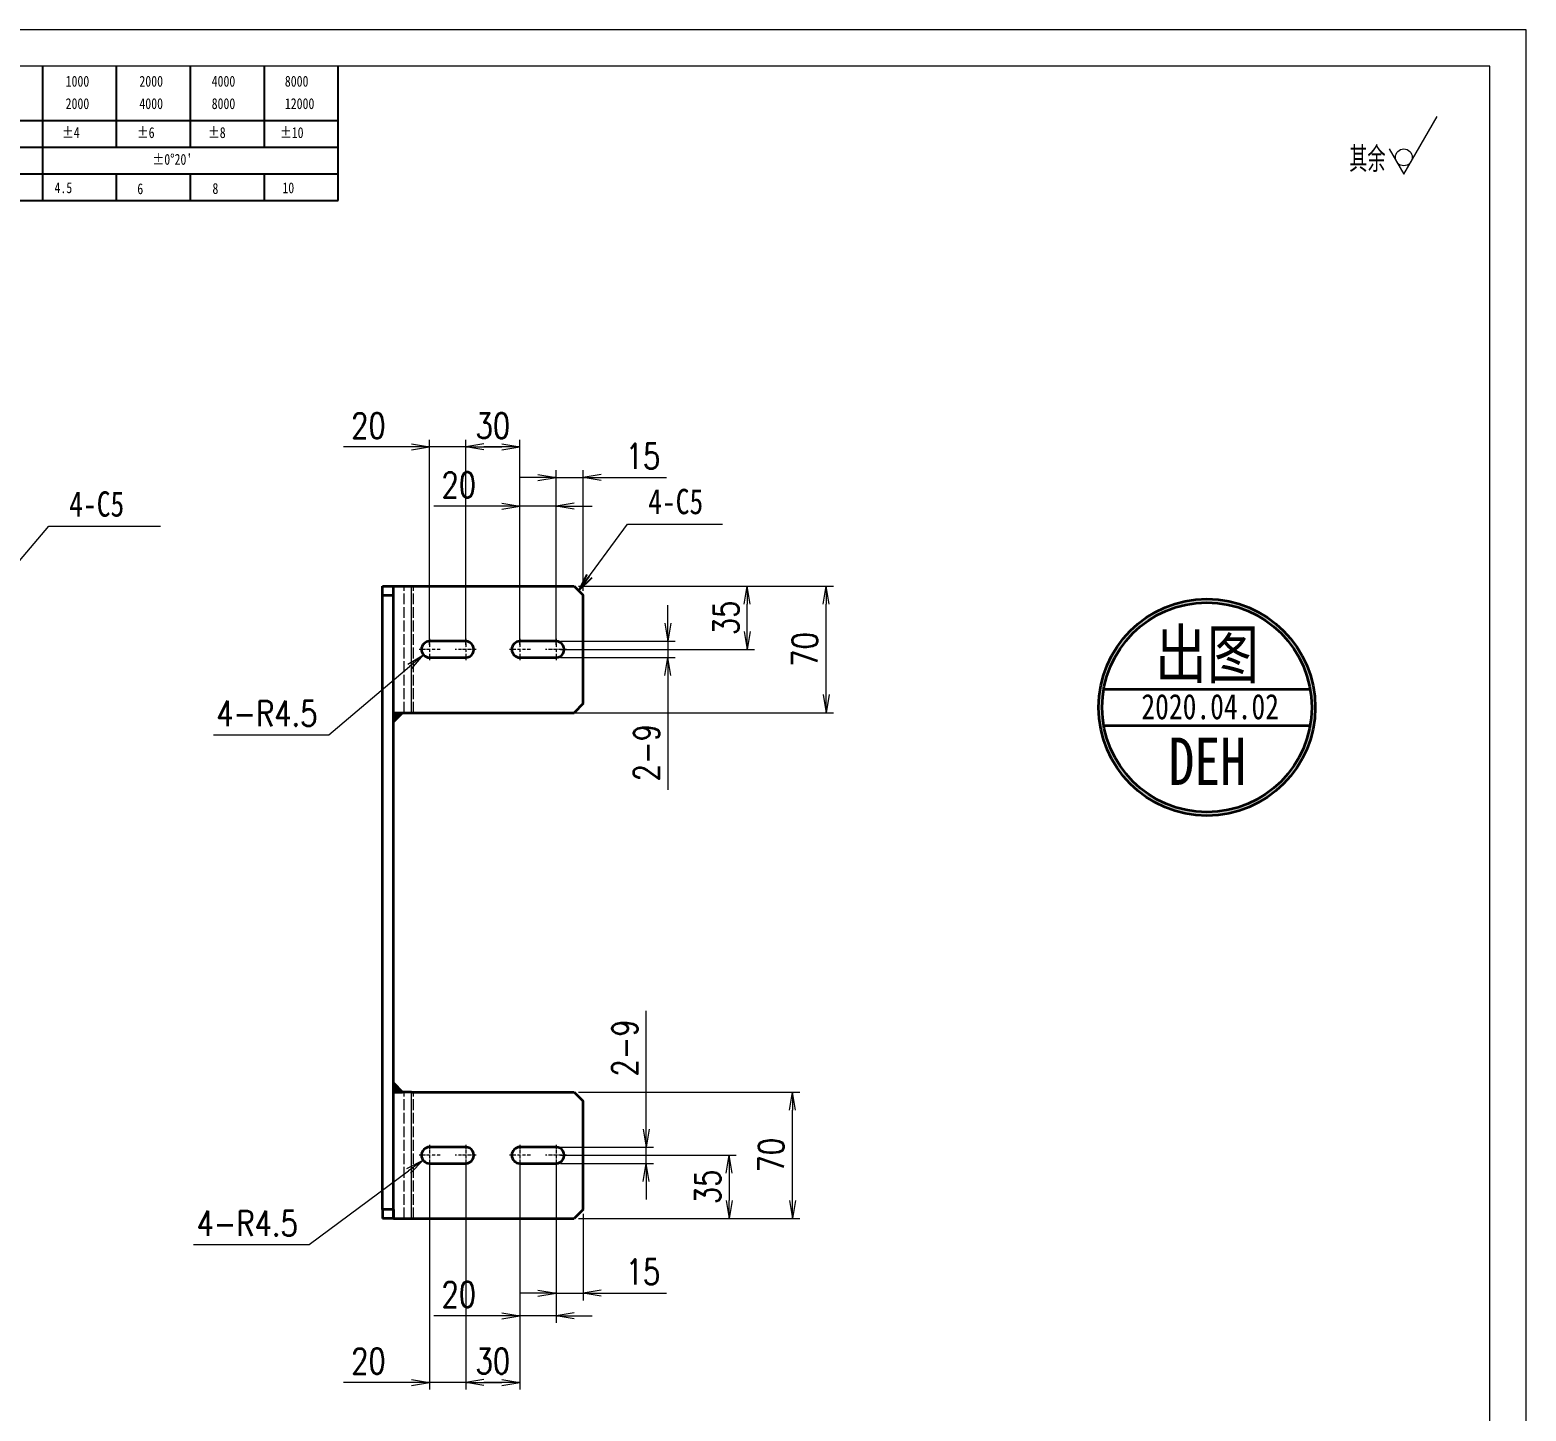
# Model space of a CAD drawing. Header units: millimetres. Extents: x 1333 to 190452, y -42879 to -5704.
# Drawn here: x 189624 to 190452, y -17337 to -16573 of the extents above; entities that cross this region are included whole.
import ezdxf
from ezdxf.enums import TextEntityAlignment as Align

# ---------------------------------------------------------------- set-up
doc = ezdxf.new("R2010")
doc.units = ezdxf.units.MM
doc.header["$LTSCALE"] = 0.5
for name, pattern in [('AM_ISO02W050x2', [3.75, 3, -0.75]), ('AM_ISO08W050x2', [9, 6, -0.75, 1.5, -0.75]), ('DASHDOT', [18.5, 12, -3, 0.5, -3]), ('DASHED', [15, 12, -3]), ('DOT2', [0.125, 0, -0.125])]:
    doc.linetypes.add(name, pattern=pattern)
for name, color, linetype, lineweight in [('中心线', 2, 'AM_ISO08W050x2', 18), ('印章专用-出图', 1, 'Continuous', 80), ('图框', 7, 'Continuous', 18), ('标注线', 3, 'Continuous', 18), ('粗实线', 7, 'Continuous', 35), ('虚线', 1, 'AM_ISO02W050x2', 18)]:
    doc.layers.add(name, color=color, linetype=linetype, lineweight=lineweight)
doc.layers.add('图\\M+19E79\\M+195B6\\M+18E9A', color=7, linetype='Continuous')
doc.layers.add('车型', color=7, linetype='Continuous')
doc.layers.add('打印-禁用', color=7, linetype='Continuous', lineweight=15, plot=False)
doc.styles.add('DIM', font='romans.shx', dxfattribs={"width": 0.8, "bigfont": 'bigfont.shx'})
doc.styles.add('国标', font='simfang.ttf', dxfattribs={"width": 0.8})
doc.styles.add('机械长仿宋', font='gbenor.shx', dxfattribs={"height": 1, "bigfont": 'gbcbig.shx'})
doc.dimstyles.new('DEH 1-4', dxfattribs={"dimscale": 4, "dimtxt": 3.5, "dimasz": 2.5, "dimexe": 1, "dimexo": 0.625, "dimgap": 1.2, "dimtad": 1, "dimdsep": 46, "dimtxsty": 'DIM', "dimblk": 'OPEN', "dimcen": 0, "dimclrd": 8, "dimclre": 8, "dimclrt": 2, "dimazin": 2, "dimtfac": 0.5, "dimtmove": 0, "dimatfit": 3, "dimldrblk": 'OPEN', "dimfxl": 0, "dimtolj": 2, "dimlwd": 18, "dimlwe": 18, "dimarcsym": 0})
doc.dimstyles.new('DEH 1-4$4', dxfattribs={"dimscale": 4, "dimtxt": 3.5, "dimasz": 2.5, "dimexe": 1, "dimexo": 0.625, "dimgap": 1.2, "dimtad": 1, "dimtoh": 1, "dimdsep": 46, "dimtxsty": 'DIM', "dimblk": 'OPEN', "dimcen": 0, "dimclrd": 8, "dimclre": 8, "dimclrt": 2, "dimazin": 2, "dimtfac": 0.5, "dimtofl": 0, "dimtmove": 0, "dimatfit": 3, "dimldrblk": 'OPEN', "dimfxl": 0, "dimtolj": 2, "dimlwd": 18, "dimlwe": 18, "dimarcsym": 0})

# ---------------------------------------------------------------- blocks, each defined once
blk = doc.blocks.new('GZDEH零件A3图框V01版')
at = {"layer": '图\\M+19E79\\M+195B6\\M+18E9A', "color": 9}
for p, q in [((3072.2, -1561.98), (3072.2, -1554.46)), ((3082.42, -1561.98), (3082.42, -1554.46)), ((3092.64, -1561.98), (3092.64, -1554.46)), ((3102.86, -1561.98), (3102.86, -1554.46)), ((3113.09, -1573.08), (3113.09, -1554.46)), ((2996.09, -1561.98), (3113.09, -1561.98)), ((3072.2, -1573.08), (3072.2, -1561.98)), ((3082.42, -1565.68), (3082.42, -1561.98)), ((3092.64, -1565.68), (3092.64, -1561.98)), ((3102.86, -1565.68), (3102.86, -1561.98)), ((2996.09, -1565.68), (3113.09, -1565.68)), ((2996.09, -1569.38), (3113.09, -1569.38)), ((3082.42, -1573.08), (3082.42, -1569.48)), ((3092.64, -1573.08), (3092.64, -1569.38)), ((3102.86, -1573.08), (3102.86, -1569.38)), ((2990.09, -1573.08), (3113.09, -1573.08))]:
    blk.add_line(p, q, dxfattribs=at)
at = {"layer": '图框', "linetype": 'Continuous'}
for p, q in [((3272.49, -1554.46), (2882.49, -1554.46)), ((3272.49, -1832.96), (3272.49, -1554.46))]:
    blk.add_line(p, q, dxfattribs=at)
at = {"layer": '打印-禁用', "linetype": 'Continuous'}
for p, q in [((3277.49, -1549.46), (2857.49, -1549.46)), ((3277.49, -1846.46), (3277.49, -1549.46))]:
    blk.add_line(p, q, dxfattribs=at)
at = {"layer": '图\\M+19E79\\M+195B6\\M+18E9A', "color": 9, "style": '国标', "width": 0.8}
for s, p in [('1000', (3075.36, -1557.31)), ('2000', (3085.57, -1557.31)), ('4000', (3095.57, -1557.31)), ('8000', (3105.7, -1557.31)), ('2000', (3075.36, -1560.41)), ('4000', (3085.57, -1560.41)), ('8000', (3095.57, -1560.41)), ('12000', (3105.7, -1560.41)), ('±4', (3074.85, -1564.42)), ('±6', (3085.22, -1564.42)), ('±8', (3095.06, -1564.42)), ('±10', (3105.02, -1564.42)), ("±0%%D20'", (3087.38, -1568.12)), ('4.5', (3073.82, -1572.05)), ('6', (3085.28, -1572.19)), ('8', (3095.68, -1572.15)), ('10', (3105.36, -1572.06))]:
    blk.add_text(s, height=1.5, dxfattribs=at).set_placement(p)
blk = doc.blocks.new('DEH A3')
at = {"layer": '图框'}
blk.add_blockref('GZDEH零件A3图框V01版', (-2857.49, 1846.46), dxfattribs=at)
blk = doc.blocks.new('FINISHER_NON')
at = {"layer": '标注线'}
for p, q in [((0, 0), (4.62, 8)), ((-2.02, 3.5), (0, 0))]:
    blk.add_line(p, q, dxfattribs=at)
blk.add_circle((0, 2.33), 1.17, dxfattribs=at)
blk = doc.blocks.new('其余不去材料')
at = {"layer": '标注线'}
blk.add_blockref('FINISHER_NON', (0, 0), dxfattribs=at)
at = {"layer": '标注线', "color": 7, "linetype": 'DOT2', "style": '机械长仿宋'}
blk.add_text('其余', height=3.5, dxfattribs=at).set_placement((-7.56, 0.3))
blk = doc.blocks.new('WELDING_5')
at = {"layer": '粗实线'}
blk.add_hatch(color=256, dxfattribs=at).paths.add_polyline_path([(0, 5), (0, 0), (5, 0)])
for q in [(0, 5), (5, 0)]:
    blk.add_line((0, 0), q, dxfattribs=at)
blk.add_lwpolyline([(0, 5), (5, 0)], dxfattribs=at)
blk = doc.blocks.new('_Open')
at = {"color": 0, "linetype": 'ByBlock', "lineweight": -2}
for p, q in [((-1, 0.167), (0, 0)), ((-1, -0.167), (0, 0)), ((0, 0), (-1, 0))]:
    blk.add_line(p, q, dxfattribs=at)
blk = doc.blocks.new('*D215')
at = {"layer": 'Defpoints', "color": 0, "transparency": 16777216}
for p in [(189924.87, -17160.81), (190045.81, -17160.81), (189924.87, -17230.81)]:
    blk.add_point(p, dxfattribs=at)
at = {"layer": '标注线', "color": 8, "lineweight": 18, "transparency": 16777216}
for p, q in [((189927.37, -17160.81), (190049.81, -17160.81)), ((190045.81, -17220.81), (190045.81, -17170.81)), ((189927.37, -17230.81), (190049.81, -17230.81))]:
    blk.add_line(p, q, dxfattribs=at)
at = {"layer": '标注线', "color": 8, "lineweight": 18, "transparency": 16777216, "xscale": 10, "yscale": 10, "zscale": 10}
for p, rotation in [((190045.81, -17160.81), 90), ((190045.81, -17230.81), 270)]:
    blk.add_blockref('_Open', p, dxfattribs=dict(at, rotation=rotation))
at = {"layer": '标注线', "color": 2, "transparency": 16777216, "insert": (190034.01, -17195.81), "char_height": 14, "attachment_point": 5, "rotation": 90, "style": 'DIM'}
blk.add_mtext('\\A2;70', dxfattribs=at)
blk = doc.blocks.new('*D222')
at = {"layer": 'Defpoints', "color": 0, "transparency": 16777216}
for p in [(189924.87, -16880.81), (190064.46, -16880.81), (189921.21, -16950.81)]:
    blk.add_point(p, dxfattribs=at)
at = {"layer": '标注线', "color": 8, "lineweight": 18, "transparency": 16777216}
for p, q in [((189927.37, -16880.81), (190068.46, -16880.81)), ((190064.46, -16940.81), (190064.46, -16890.81)), ((189923.71, -16950.81), (190068.46, -16950.81))]:
    blk.add_line(p, q, dxfattribs=at)
at = {"layer": '标注线', "color": 8, "lineweight": 18, "transparency": 16777216, "xscale": 10, "yscale": 10, "zscale": 10}
for p, rotation in [((190064.46, -16880.81), 90), ((190064.46, -16950.81), 270)]:
    blk.add_blockref('_Open', p, dxfattribs=dict(at, rotation=rotation))
at = {"layer": '标注线', "color": 2, "transparency": 16777216, "insert": (190052.66, -16915.81), "char_height": 14, "attachment_point": 5, "rotation": 90, "style": 'DIM'}
blk.add_mtext('\\A2;70', dxfattribs=at)
blk = doc.blocks.new('*D223')
at = {"layer": 'Defpoints', "color": 0, "transparency": 16777216}
for p in [(189924.87, -16880.81), (190020.74, -16880.81), (189914.87, -16915.81)]:
    blk.add_point(p, dxfattribs=at)
at = {"layer": '标注线', "color": 8, "lineweight": 18, "transparency": 16777216}
for p, q in [((189927.37, -16880.81), (190024.74, -16880.81)), ((190020.74, -16905.81), (190020.74, -16890.81)), ((189917.37, -16915.81), (190024.74, -16915.81))]:
    blk.add_line(p, q, dxfattribs=at)
at = {"layer": '标注线', "color": 8, "lineweight": 18, "transparency": 16777216, "xscale": 10, "yscale": 10, "zscale": 10}
for p, rotation in [((190020.74, -16880.81), 90), ((190020.74, -16915.81), 270)]:
    blk.add_blockref('_Open', p, dxfattribs=dict(at, rotation=rotation))
at = {"layer": '标注线', "color": 2, "transparency": 16777216, "insert": (190008.94, -16898.31), "char_height": 14, "attachment_point": 5, "rotation": 90, "style": 'DIM'}
blk.add_mtext('\\A2;35', dxfattribs=at)
blk = doc.blocks.new('*D224')
at = {"layer": 'Defpoints', "color": 0, "transparency": 16777216}
for p in [(189914.87, -17195.81), (189924.87, -17230.81), (190010.67, -17230.81)]:
    blk.add_point(p, dxfattribs=at)
at = {"layer": '标注线', "color": 8, "lineweight": 18, "transparency": 16777216}
for p, q in [((189917.37, -17195.81), (190014.67, -17195.81)), ((190010.67, -17205.81), (190010.67, -17220.81)), ((189927.37, -17230.81), (190014.67, -17230.81))]:
    blk.add_line(p, q, dxfattribs=at)
at = {"layer": '标注线', "color": 8, "lineweight": 18, "transparency": 16777216, "xscale": 10, "yscale": 10, "zscale": 10}
for p, rotation in [((190010.67, -17195.81), 90), ((190010.67, -17230.81), 270)]:
    blk.add_blockref('_Open', p, dxfattribs=dict(at, rotation=rotation))
at = {"layer": '标注线', "color": 2, "transparency": 16777216, "insert": (189998.87, -17213.31), "char_height": 14, "attachment_point": 5, "rotation": 90, "style": 'DIM'}
blk.add_mtext('\\A2;35', dxfattribs=at)
blk = doc.blocks.new('*D225')
at = {"layer": 'Defpoints', "color": 0, "transparency": 16777216}
for p in [(189914.87, -17195.81), (189929.87, -17225.81), (189929.87, -17272.14)]:
    blk.add_point(p, dxfattribs=at)
at = {"layer": '标注线', "color": 8, "lineweight": 18, "transparency": 16777216}
for p, q in [((189914.87, -17198.31), (189914.87, -17276.14)), ((189929.87, -17228.31), (189929.87, -17276.14)), ((189904.87, -17272.14), (189894.87, -17272.14)), ((189914.87, -17272.14), (189929.87, -17272.14)), ((189939.87, -17272.14), (189976, -17272.14))]:
    blk.add_line(p, q, dxfattribs=at)
at = {"layer": '标注线', "color": 8, "lineweight": 18, "transparency": 16777216, "xscale": 10, "yscale": 10, "zscale": 10}
blk.add_blockref('_Open', (189914.87, -17272.14), dxfattribs=at)
at = {"layer": '标注线', "color": 8, "lineweight": 18, "transparency": 16777216, "xscale": 10, "yscale": 10, "zscale": 10, "rotation": 180}
blk.add_blockref('_Open', (189929.87, -17272.14), dxfattribs=at)
at = {"layer": '标注线', "color": 2, "transparency": 16777216, "insert": (189962.94, -17260.34), "char_height": 14, "attachment_point": 5, "style": 'DIM'}
blk.add_mtext('\\A2;15', dxfattribs=at)
blk = doc.blocks.new('*D226')
at = {"layer": 'Defpoints', "color": 0, "transparency": 16777216}
for p in [(189894.87, -17195.81), (189914.87, -17195.81), (189894.87, -17284.66)]:
    blk.add_point(p, dxfattribs=at)
at = {"layer": '标注线', "color": 8, "lineweight": 18, "transparency": 16777216}
for p, q in [((189894.87, -17198.31), (189894.87, -17288.66)), ((189914.87, -17198.31), (189914.87, -17288.66)), ((189884.87, -17284.66), (189847.14, -17284.66)), ((189914.87, -17284.66), (189894.87, -17284.66)), ((189924.87, -17284.66), (189934.87, -17284.66))]:
    blk.add_line(p, q, dxfattribs=at)
at = {"layer": '标注线', "color": 8, "lineweight": 18, "transparency": 16777216, "xscale": 10, "yscale": 10, "zscale": 10}
blk.add_blockref('_Open', (189894.87, -17284.66), dxfattribs=at)
at = {"layer": '标注线', "color": 8, "lineweight": 18, "transparency": 16777216, "xscale": 10, "yscale": 10, "zscale": 10, "rotation": 180}
blk.add_blockref('_Open', (189914.87, -17284.66), dxfattribs=at)
at = {"layer": '标注线', "color": 2, "transparency": 16777216, "insert": (189861, -17272.86), "char_height": 14, "attachment_point": 5, "style": 'DIM'}
blk.add_mtext('\\A2;20', dxfattribs=at)
blk = doc.blocks.new('*D227')
at = {"layer": 'Defpoints', "color": 0, "transparency": 16777216}
for p in [(189864.87, -17195.81), (189894.87, -17195.81), (189864.87, -17321.55)]:
    blk.add_point(p, dxfattribs=at)
at = {"layer": '标注线', "color": 8, "lineweight": 18, "transparency": 16777216}
for p, q in [((189864.87, -17198.31), (189864.87, -17325.55)), ((189894.87, -17198.31), (189894.87, -17325.55)), ((189884.87, -17321.55), (189874.87, -17321.55))]:
    blk.add_line(p, q, dxfattribs=at)
at = {"layer": '标注线', "color": 8, "lineweight": 18, "transparency": 16777216, "xscale": 10, "yscale": 10, "zscale": 10, "rotation": 180}
blk.add_blockref('_Open', (189864.87, -17321.55), dxfattribs=at)
at = {"layer": '标注线', "color": 8, "lineweight": 18, "transparency": 16777216, "xscale": 10, "yscale": 10, "zscale": 10}
blk.add_blockref('_Open', (189894.87, -17321.55), dxfattribs=at)
at = {"layer": '标注线', "color": 2, "transparency": 16777216, "insert": (189879.87, -17309.75), "char_height": 14, "attachment_point": 5, "style": 'DIM'}
blk.add_mtext('\\A2;30', dxfattribs=at)
blk = doc.blocks.new('*D228')
at = {"layer": 'Defpoints', "color": 0, "transparency": 16777216}
for p in [(189844.87, -17195.81), (189864.87, -17195.81), (189844.87, -17321.55)]:
    blk.add_point(p, dxfattribs=at)
at = {"layer": '标注线', "color": 8, "lineweight": 18, "transparency": 16777216}
for p, q in [((189844.87, -17198.31), (189844.87, -17325.55)), ((189864.87, -17198.31), (189864.87, -17325.55)), ((189834.87, -17321.55), (189797.14, -17321.55)), ((189864.87, -17321.55), (189844.87, -17321.55)), ((189874.87, -17321.55), (189884.87, -17321.55))]:
    blk.add_line(p, q, dxfattribs=at)
at = {"layer": '标注线', "color": 8, "lineweight": 18, "transparency": 16777216, "xscale": 10, "yscale": 10, "zscale": 10}
blk.add_blockref('_Open', (189844.87, -17321.55), dxfattribs=at)
at = {"layer": '标注线', "color": 8, "lineweight": 18, "transparency": 16777216, "xscale": 10, "yscale": 10, "zscale": 10, "rotation": 180}
blk.add_blockref('_Open', (189864.87, -17321.55), dxfattribs=at)
at = {"layer": '标注线', "color": 2, "transparency": 16777216, "insert": (189811, -17309.75), "char_height": 14, "attachment_point": 5, "style": 'DIM'}
blk.add_mtext('\\A2;20', dxfattribs=at)
blk = doc.blocks.new('*D229')
at = {"layer": 'Defpoints', "color": 0, "transparency": 16777216}
for p in [(189914.87, -17191.31), (189964.77, -17191.31), (189914.87, -17200.31)]:
    blk.add_point(p, dxfattribs=at)
at = {"layer": '标注线', "color": 8, "lineweight": 18, "transparency": 16777216}
for p, q in [((189964.77, -17181.31), (189964.77, -17115.88)), ((189917.37, -17191.31), (189968.77, -17191.31)), ((189964.77, -17200.31), (189964.77, -17191.31)), ((189917.37, -17200.31), (189968.77, -17200.31)), ((189964.77, -17210.31), (189964.77, -17220.31))]:
    blk.add_line(p, q, dxfattribs=at)
at = {"layer": '标注线', "color": 8, "lineweight": 18, "transparency": 16777216, "xscale": 10, "yscale": 10, "zscale": 10}
for p, rotation in [((189964.77, -17191.31), 270), ((189964.77, -17200.31), 90)]:
    blk.add_blockref('_Open', p, dxfattribs=dict(at, rotation=rotation))
at = {"layer": '标注线', "color": 2, "transparency": 16777216, "insert": (189952.97, -17136.41), "char_height": 14, "attachment_point": 5, "rotation": 90, "style": 'DIM'}
blk.add_mtext('\\A2;{\\Fromans,bigfont|c134;2-}9', dxfattribs=at)
blk = doc.blocks.new('*D230')
at = {"layer": 'Defpoints', "color": 0, "transparency": 16777216}
for p in [(189841.26, -17198.5), (189844.87, -17195.81)]:
    blk.add_point(p, dxfattribs=at)
at = {"layer": '标注线', "color": 8, "lineweight": 18, "transparency": 16777216}
for p, q in [((189778.24, -17245.29), (189833.23, -17204.46)), ((189714.24, -17245.29), (189778.24, -17245.29))]:
    blk.add_line(p, q, dxfattribs=at)
at = {"layer": '标注线', "color": 8, "lineweight": 18, "transparency": 16777216, "xscale": 10, "yscale": 10, "zscale": 10, "rotation": 36.59307855895845}
blk.add_blockref('_Open', (189841.26, -17198.5), dxfattribs=at)
at = {"layer": '标注线', "color": 2, "transparency": 16777216, "insert": (189743.84, -17233.49), "char_height": 14, "attachment_point": 5, "style": 'DIM'}
blk.add_mtext('\\A2;{\\Fromans,bigfont|c134;4-}R4.5', dxfattribs=at)
blk = doc.blocks.new('*D231')
at = {"layer": 'Defpoints', "color": 0, "transparency": 16777216}
for p in [(189914.87, -16911.31), (189914.87, -16920.31), (189976.81, -16920.31)]:
    blk.add_point(p, dxfattribs=at)
at = {"layer": '标注线', "color": 8, "lineweight": 18, "transparency": 16777216}
for p, q in [((189976.81, -16901.31), (189976.81, -16891.31)), ((189917.37, -16911.31), (189980.81, -16911.31)), ((189976.81, -16911.31), (189976.81, -16920.31)), ((189917.37, -16920.31), (189980.81, -16920.31)), ((189976.81, -16930.31), (189976.81, -16993.48))]:
    blk.add_line(p, q, dxfattribs=at)
at = {"layer": '标注线', "color": 8, "lineweight": 18, "transparency": 16777216, "xscale": 10, "yscale": 10, "zscale": 10}
for p, rotation in [((189976.81, -16911.31), 270), ((189976.81, -16920.31), 90)]:
    blk.add_blockref('_Open', p, dxfattribs=dict(at, rotation=rotation))
at = {"layer": '标注线', "color": 2, "transparency": 16777216, "insert": (189965.01, -16972.95), "char_height": 14, "attachment_point": 5, "rotation": 90, "style": 'DIM'}
blk.add_mtext('\\A2;{\\Fromans,bigfont|c134;2-}9', dxfattribs=at)
blk = doc.blocks.new('*D232')
at = {"layer": 'Defpoints', "color": 0, "transparency": 16777216}
for p in [(189929.87, -16820.64), (189929.87, -16885.81), (189914.87, -16915.81)]:
    blk.add_point(p, dxfattribs=at)
at = {"layer": '标注线', "color": 8, "lineweight": 18, "transparency": 16777216}
for p, q in [((189904.87, -16820.64), (189894.87, -16820.64)), ((189914.87, -16913.31), (189914.87, -16816.64)), ((189914.87, -16820.64), (189929.87, -16820.64)), ((189929.87, -16883.31), (189929.87, -16816.64)), ((189939.87, -16820.64), (189976, -16820.64))]:
    blk.add_line(p, q, dxfattribs=at)
at = {"layer": '标注线', "color": 8, "lineweight": 18, "transparency": 16777216, "xscale": 10, "yscale": 10, "zscale": 10}
blk.add_blockref('_Open', (189914.87, -16820.64), dxfattribs=at)
at = {"layer": '标注线', "color": 8, "lineweight": 18, "transparency": 16777216, "xscale": 10, "yscale": 10, "zscale": 10, "rotation": 180}
blk.add_blockref('_Open', (189929.87, -16820.64), dxfattribs=at)
at = {"layer": '标注线', "color": 2, "transparency": 16777216, "insert": (189962.94, -16808.84), "char_height": 14, "attachment_point": 5, "style": 'DIM'}
blk.add_mtext('\\A2;15', dxfattribs=at)
blk = doc.blocks.new('*D233')
at = {"layer": 'Defpoints', "color": 0, "transparency": 16777216}
for p in [(189894.87, -16836.49), (189894.87, -16915.81), (189914.87, -16915.81)]:
    blk.add_point(p, dxfattribs=at)
at = {"layer": '标注线', "color": 8, "lineweight": 18, "transparency": 16777216}
for p, q in [((189884.87, -16836.49), (189847.14, -16836.49)), ((189894.87, -16913.31), (189894.87, -16832.49)), ((189914.87, -16836.49), (189894.87, -16836.49)), ((189914.87, -16913.31), (189914.87, -16832.49)), ((189924.87, -16836.49), (189934.87, -16836.49))]:
    blk.add_line(p, q, dxfattribs=at)
at = {"layer": '标注线', "color": 8, "lineweight": 18, "transparency": 16777216, "xscale": 10, "yscale": 10, "zscale": 10}
blk.add_blockref('_Open', (189894.87, -16836.49), dxfattribs=at)
at = {"layer": '标注线', "color": 8, "lineweight": 18, "transparency": 16777216, "xscale": 10, "yscale": 10, "zscale": 10, "rotation": 180}
blk.add_blockref('_Open', (189914.87, -16836.49), dxfattribs=at)
at = {"layer": '标注线', "color": 2, "transparency": 16777216, "insert": (189861, -16824.69), "char_height": 14, "attachment_point": 5, "style": 'DIM'}
blk.add_mtext('\\A2;20', dxfattribs=at)
blk = doc.blocks.new('*D234')
at = {"layer": 'Defpoints', "color": 0, "transparency": 16777216}
for p in [(189864.87, -16803.72), (189864.87, -16915.81), (189894.87, -16915.81)]:
    blk.add_point(p, dxfattribs=at)
at = {"layer": '标注线', "color": 8, "lineweight": 18, "transparency": 16777216}
for p, q in [((189864.87, -16913.31), (189864.87, -16799.72)), ((189884.87, -16803.72), (189874.87, -16803.72)), ((189894.87, -16913.31), (189894.87, -16799.72))]:
    blk.add_line(p, q, dxfattribs=at)
at = {"layer": '标注线', "color": 8, "lineweight": 18, "transparency": 16777216, "xscale": 10, "yscale": 10, "zscale": 10, "rotation": 180}
blk.add_blockref('_Open', (189864.87, -16803.72), dxfattribs=at)
at = {"layer": '标注线', "color": 8, "lineweight": 18, "transparency": 16777216, "xscale": 10, "yscale": 10, "zscale": 10}
blk.add_blockref('_Open', (189894.87, -16803.72), dxfattribs=at)
at = {"layer": '标注线', "color": 2, "transparency": 16777216, "insert": (189879.87, -16791.92), "char_height": 14, "attachment_point": 5, "style": 'DIM'}
blk.add_mtext('\\A2;30', dxfattribs=at)
blk = doc.blocks.new('*D235')
at = {"layer": 'Defpoints', "color": 0, "transparency": 16777216}
for p in [(189844.87, -16803.72), (189844.87, -16915.81), (189864.87, -16915.81)]:
    blk.add_point(p, dxfattribs=at)
at = {"layer": '标注线', "color": 8, "lineweight": 18, "transparency": 16777216}
for p, q in [((189834.87, -16803.72), (189797.14, -16803.72)), ((189844.87, -16913.31), (189844.87, -16799.72)), ((189864.87, -16803.72), (189844.87, -16803.72)), ((189864.87, -16913.31), (189864.87, -16799.72)), ((189874.87, -16803.72), (189884.87, -16803.72))]:
    blk.add_line(p, q, dxfattribs=at)
at = {"layer": '标注线', "color": 8, "lineweight": 18, "transparency": 16777216, "xscale": 10, "yscale": 10, "zscale": 10}
blk.add_blockref('_Open', (189844.87, -16803.72), dxfattribs=at)
at = {"layer": '标注线', "color": 8, "lineweight": 18, "transparency": 16777216, "xscale": 10, "yscale": 10, "zscale": 10, "rotation": 180}
blk.add_blockref('_Open', (189864.87, -16803.72), dxfattribs=at)
at = {"layer": '标注线', "color": 2, "transparency": 16777216, "insert": (189811, -16791.92), "char_height": 14, "attachment_point": 5, "style": 'DIM'}
blk.add_mtext('\\A2;20', dxfattribs=at)
blk = doc.blocks.new('*D236')
at = {"layer": 'Defpoints', "color": 0, "transparency": 16777216}
for p in [(189841.44, -16918.72), (189844.87, -16915.81)]:
    blk.add_point(p, dxfattribs=at)
at = {"layer": '标注线', "color": 8, "lineweight": 18, "transparency": 16777216}
for p, q in [((189789.13, -16963.07), (189833.81, -16925.19)), ((189725.13, -16963.07), (189789.13, -16963.07))]:
    blk.add_line(p, q, dxfattribs=at)
at = {"layer": '标注线', "color": 8, "lineweight": 18, "transparency": 16777216, "xscale": 10, "yscale": 10, "zscale": 10, "rotation": 40.29471815246752}
blk.add_blockref('_Open', (189841.44, -16918.72), dxfattribs=at)
at = {"layer": '标注线', "color": 2, "transparency": 16777216, "insert": (189754.73, -16951.27), "char_height": 14, "attachment_point": 5, "style": 'DIM'}
blk.add_mtext('\\A2;{\\Fromans,bigfont|c134;4-}R4.5', dxfattribs=at)
blk = doc.blocks.new('出图章')
at = {"layer": '印章专用-出图'}
h = blk.add_hatch(color=256, dxfattribs=at)
h.paths.add_polyline_path([(-15, 0, 1), (15, 0, 1)])
h.paths.add_polyline_path([(14.5, 0, -1), (-14.5, 0, -1)], flags=16)
h.paths.add_polyline_path([(-7.31, -12.35), (7.41, -12.35), (7.41, -2.73), (-7.31, -2.73)], flags=8)
at = {"layer": '印章专用-出图', "lineweight": 35}
for p, q in [((-14.28, 2.5), (14.28, 2.5)), ((-14.28, -2.5), (14.28, -2.5))]:
    blk.add_line(p, q, dxfattribs=at)
for radius in [15, 14.5]:
    blk.add_circle((0, 0), radius, dxfattribs=at)
at = {"layer": '印章专用-出图', "color": 4, "style": '国标', "width": 0.8}
blk.add_text('DEH', height=6.562, dxfattribs=at).set_placement((0.05, -10.74), align=Align.CENTER)
at = {"layer": '印章专用-出图', "color": 3, "style": '国标', "width": 0.8}
blk.add_attdef('出图', text='', height=6.6, dxfattribs=at).set_placement((0, 7.35), align=Align.MIDDLE_CENTER)
at = {"layer": '印章专用-出图', "color": 2, "style": '国标', "width": 0.8}
blk.add_attdef('XXXX.XX.XX', text='', height=3.5, dxfattribs=at).set_placement((0.45, 0.1), align=Align.MIDDLE_CENTER)
blk = doc.blocks.new('YZ-CT')
at = {"layer": '印章专用-出图'}
blk.add_blockref('出图章', (0.63, 0), dxfattribs=at).add_auto_attribs({'出图': '出图', 'XXXX.XX.XX': '2020.04.02'})

msp = doc.modelspace()

# ---------------------------------------------------------------- linework, layer by layer
at = {"color": 7, "lineweight": 35, "ltscale": 0.15}
for p, q in [((189818.869, -16880.813), (189824.869, -16880.813)), ((189818.869, -16885.813), (189824.869, -16885.813)), ((189824.869, -17225.813), (189818.869, -17225.813)), ((189824.869, -17230.813), (189818.869, -17230.813))]:
    msp.add_line(p, q, dxfattribs=at)
at = {"color": 7, "lineweight": 35, "ltscale": 0.125}
for p, q in [((189818.869, -16885.813), (189818.869, -16880.813)), ((189824.869, -16885.813), (189824.869, -16880.813)), ((189818.869, -17225.813), (189818.869, -17230.813)), ((189824.869, -17225.813), (189824.869, -17230.813))]:
    msp.add_line(p, q, dxfattribs=at)
at = {"color": 7, "lineweight": 35}
for p, q in [((189818.869, -17225.813), (189818.869, -16885.813)), ((189824.869, -16950.813), (189824.869, -16880.813)), ((189824.869, -17225.813), (189824.869, -16885.813)), ((189834.869, -16880.813), (189924.869, -16880.813)), ((189929.869, -16945.813), (189929.869, -16885.813)), ((189864.869, -16911.313), (189844.869, -16911.313)), ((189914.869, -16911.313), (189894.869, -16911.313)), ((189844.869, -16920.313), (189864.869, -16920.313)), ((189894.869, -16920.313), (189914.869, -16920.313)), ((189834.869, -16950.813), (189924.869, -16950.813)), ((189824.869, -17230.813), (189824.869, -17160.813)), ((189834.869, -17160.813), (189924.869, -17160.813)), ((189929.869, -17225.813), (189929.869, -17165.813)), ((189864.869, -17191.313), (189844.869, -17191.313)), ((189914.869, -17191.313), (189894.869, -17191.313)), ((189844.869, -17200.313), (189864.869, -17200.313)), ((189894.869, -17200.313), (189914.869, -17200.313)), ((189834.869, -17230.813), (189924.869, -17230.813))]:
    msp.add_line(p, q, dxfattribs=at)
at = {"color": 7, "lineweight": 35, "ltscale": 0.25}
for p, q in [((189824.869, -16880.813), (189834.869, -16880.813)), ((189824.869, -16950.813), (189834.869, -16950.813)), ((189834.869, -17160.813), (189824.869, -17160.813)), ((189824.869, -17230.813), (189834.869, -17230.813))]:
    msp.add_line(p, q, dxfattribs=at)
at = {"color": 7, "lineweight": 13}
for p, q in [((189834.869, -16950.813), (189834.869, -16880.813)), ((189834.869, -17230.813), (189834.869, -17160.813))]:
    msp.add_line(p, q, dxfattribs=at)
at = {"color": 7, "lineweight": 35, "ltscale": 0.176777}
for p, q in [((189924.869, -16880.813), (189929.869, -16885.813)), ((189929.869, -16945.813), (189924.869, -16950.813)), ((189924.869, -17160.813), (189929.869, -17165.813)), ((189929.869, -17225.813), (189924.869, -17230.813))]:
    msp.add_line(p, q, dxfattribs=at)
at = {"color": 7, "lineweight": 35}
for centre, start, end in [((189844.869, -16915.813), 90.000003, 269.999997), ((189864.869, -16915.813), 269.999997, 90.000003), ((189894.869, -16915.813), 90.000003, 269.999997), ((189914.869, -16915.813), 269.999997, 90.000003), ((189844.869, -17195.813), 90.000003, 269.999997), ((189864.869, -17195.813), 269.999997, 90.000003), ((189894.869, -17195.813), 90.000003, 269.999997), ((189914.869, -17195.813), 269.999997, 90.000003)]:
    msp.add_arc(centre, 4.5, start, end, dxfattribs=at)
at = {"layer": '中心线', "linetype": 'DASHDOT', "lineweight": 13, "ltscale": 0.292499}
for p, q in [((189844.869, -16909.963), (189844.869, -16921.663)), ((189864.869, -16909.963), (189864.869, -16921.663)), ((189894.869, -16909.963), (189894.869, -16921.663)), ((189914.869, -16909.963), (189914.869, -16921.663))]:
    msp.add_line(p, q, dxfattribs=at)
at = {"layer": '中心线', "linetype": 'DASHDOT', "lineweight": 13, "ltscale": 0.29248}
for p, q in [((189850.718, -16915.813), (189839.019, -16915.813)), ((189870.718, -16915.813), (189859.019, -16915.813)), ((189900.718, -16915.813), (189889.019, -16915.813)), ((189920.718, -16915.813), (189909.019, -16915.813)), ((189850.718, -17195.813), (189839.019, -17195.813)), ((189870.718, -17195.813), (189859.019, -17195.813)), ((189900.718, -17195.813), (189889.019, -17195.813)), ((189920.718, -17195.813), (189909.019, -17195.813))]:
    msp.add_line(p, q, dxfattribs=at)
at = {"layer": '中心线', "linetype": 'DASHDOT', "lineweight": 13, "ltscale": 0.2925}
for p, q in [((189844.869, -17189.963), (189844.869, -17201.663)), ((189864.869, -17189.963), (189864.869, -17201.663)), ((189894.869, -17189.963), (189894.869, -17201.663)), ((189914.869, -17189.963), (189914.869, -17201.663))]:
    msp.add_line(p, q, dxfattribs=at)
at = {"layer": '虚线', "linetype": 'DASHED', "lineweight": 13, "ltscale": 0.15}
for p, q in [((189824.869, -16885.813), (189818.869, -16885.813)), ((189818.869, -17225.813), (189824.869, -17225.813))]:
    msp.add_line(p, q, dxfattribs=at)
at = {"layer": '虚线', "linetype": 'DASHED', "lineweight": 13}
for p, q in [((189830.869, -16950.813), (189830.869, -16880.813)), ((189835.869, -16950.813), (189835.869, -16880.813)), ((189830.869, -17230.813), (189830.869, -17160.813)), ((189835.869, -17230.813), (189835.869, -17160.813))]:
    msp.add_line(p, q, dxfattribs=at)

# ---------------------------------------------------------------- block references
at = {"layer": '印章专用-出图', "xscale": 4, "yscale": 4, "zscale": 4}
msp.add_blockref('YZ-CT', (190272.676, -16947.853), dxfattribs=at)
at = {"layer": '图框', "xscale": 4, "yscale": 4, "zscale": 4}
msp.add_blockref('DEH A3', (188771.887, -17760.849), dxfattribs=at)
at = {"layer": '标注线', "xscale": 4, "yscale": 4, "zscale": 4}
msp.add_blockref('其余不去材料', (190384.212, -16652.706), dxfattribs=at)
at = {"layer": '标注线', "rotation": 270}
msp.add_blockref('WELDING_5', (189824.869, -16950.813), dxfattribs=at)
at = {"layer": '标注线'}
msp.add_blockref('WELDING_5', (189824.869, -17160.813), dxfattribs=at)

# ---------------------------------------------------------------- texts
at = {"layer": '车型', "color": 3, "style": '国标', "width": 0.8}
for p in [(189660.567, -16842.296), (189981.103, -16840.91)]:
    msp.add_text('4-C5', height=14, dxfattribs=at).set_placement(p, align=Align.CENTER)

# ---------------------------------------------------------------- dimensions: what is measured, and where the dimension line sits
at = {"layer": '标注线'}
for base, p1, p2, picture, middle in [((189844.869, -16803.718), (189864.869, -16915.813), (189844.869, -16915.813), '*D235', (189811.002, -16791.918)), ((189864.869, -16803.718), (189894.869, -16915.813), (189864.869, -16915.813), '*D234', (189879.869, -16791.918)), ((189929.869, -16820.642), (189914.869, -16915.813), (189929.869, -16885.813), '*D232', (189962.935, -16808.842)), ((189894.869, -16836.487), (189914.869, -16915.813), (189894.869, -16915.813), '*D233', (189861.002, -16824.687)), ((189844.869, -17321.551), (189864.869, -17195.813), (189844.869, -17195.813), '*D228', (189811.002, -17309.751)), ((189894.869, -17284.656), (189914.869, -17195.813), (189894.869, -17195.813), '*D226', (189861.002, -17272.856)), ((189864.869, -17321.551), (189894.869, -17195.813), (189864.869, -17195.813), '*D227', (189879.869, -17309.751)), ((189929.869, -17272.145), (189914.869, -17195.813), (189929.869, -17225.813), '*D225', (189962.935, -17260.345))]:
    dim = msp.add_linear_dim(base=base, p1=p1, p2=p2, dimstyle='DEH 1-4', dxfattribs=at)
    dim.commit()
    dim.dimension.update_dxf_attribs({"geometry": picture, "text_midpoint": middle})
for base, p1, picture, middle in [((190020.74, -16880.813), (189914.869, -16915.813), '*D223', (190020.74, -16898.313)), ((190064.463, -16880.813), (189921.208, -16950.813), '*D222', (190064.463, -16915.813))]:
    dim = msp.add_linear_dim(base=base, p1=p1, p2=(189924.869, -16880.813), angle=90, dimstyle='DEH 1-4', dxfattribs=at)
    dim.commit()
    dim.dimension.update_dxf_attribs({"geometry": picture, "text_midpoint": middle, "dimtype": 160})
for base, p1, p2, picture, middle in [((189976.805, -16920.313), (189914.869, -16911.313), (189914.869, -16920.313), '*D231', (189976.805, -16972.95)), ((189964.77, -17191.313), (189914.869, -17200.313), (189914.869, -17191.313), '*D229', (189964.77, -17136.411))]:
    dim = msp.add_linear_dim(base=base, p1=p1, p2=p2, angle=90, text='{\\Fromans,bigfont|c134;2-}<>', dimstyle='DEH 1-4', dxfattribs=at)
    dim.commit()
    dim.dimension.update_dxf_attribs({"geometry": picture, "text_midpoint": middle, "dimtype": 160})
for center, mpoint, picture, middle in [((189844.869, -16915.813), (189841.436, -16918.724), '*D236', (189754.73, -16963.075)), ((189844.869, -17195.813), (189841.256, -17198.496), '*D230', (189743.838, -17245.285))]:
    dim = msp.add_radius_dim(center=center, mpoint=mpoint, text='{\\Fromans,bigfont|c134;4-}<>', dimstyle='DEH 1-4$4', dxfattribs=at)
    dim.commit()
    dim.dimension.update_dxf_attribs({"geometry": picture, "text_midpoint": middle, "dimtype": 164})
for base, p1, p2, picture, middle in [((190045.81, -17160.813), (189924.869, -17230.813), (189924.869, -17160.813), '*D215', (190034.01, -17195.813)), ((190010.669, -17230.813), (189914.869, -17195.813), (189924.869, -17230.813), '*D224', (189998.869, -17213.313))]:
    dim = msp.add_linear_dim(base=base, p1=p1, p2=p2, angle=90, dimstyle='DEH 1-4', dxfattribs=at)
    dim.commit()
    dim.dimension.update_dxf_attribs({"geometry": picture, "text_midpoint": middle})

# ---------------------------------------------------------------- leaders
for points in [[(189927.369, -16883.313), (189954.388, -16846.518), (190007.026, -16846.518)], [(189603.702, -16883.313), (189634.036, -16847.579), (189695.85, -16847.579)]]:
    msp.add_leader(points, dimstyle='DEH 1-4', override={"dimgap": 1.2, "dimtad": 1}, dxfattribs=at)

doc.saveas('drawing.dxf')
